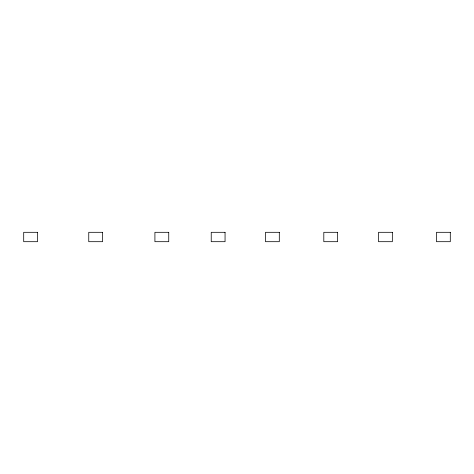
<?xml version="1.0" encoding="UTF-8"?>
<svg xmlns="http://www.w3.org/2000/svg" width="474" height="474" viewBox="0 0 474 474"><rect width="100%" height="100%" fill="white"/><g stroke="black" fill="none" stroke-linecap="round" stroke-linejoin="round"><path stroke-width="0.71" d="M37.523 232.313L23.7 232.313L23.7 241.687L37.523 241.687L37.523 232.313M102.574 232.313L88.751 232.313L88.751 241.687L102.574 241.687L102.574 232.313M168.738 232.313L154.915 232.313L154.915 241.687L168.738 241.687L168.738 232.313M225.055 232.313L211.232 232.313L211.232 241.687L225.055 241.687L225.055 232.313M279.31 232.313L265.481 232.313L265.481 241.687L279.31 241.687L279.31 232.313M337.636 232.313L323.807 232.313L323.807 241.687L337.636 241.687L337.636 232.313M392.342 232.313L378.513 232.313L378.513 241.687L392.342 241.687L392.342 232.313M450.3 232.313L436.477 232.313L436.477 241.687L450.3 241.687L450.3 232.313"/></g></svg>
